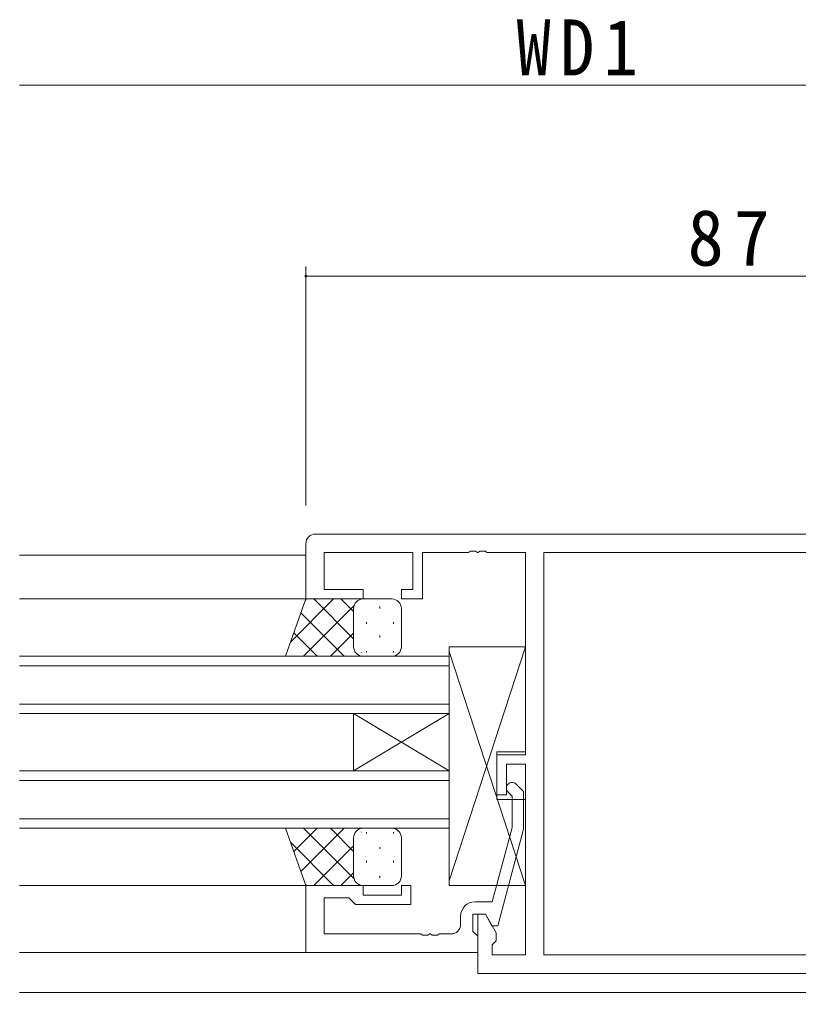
# Model space of a CAD drawing. Units: millimetres, scale not verified. Extents: x -841 to 292, y -594 to 212.
# Drawn here: x -163.8 to -82.2, y -93.7 to 8.2 of the extents above; entities that cross this region are included whole.
import ezdxf

# ---------------------------------------------------------------- set-up
doc = ezdxf.new("R2010")
doc.units = ezdxf.units.MM
doc.header["$LTSCALE"] = 2
for name, color, linetype, lineweight in [('0-3_YKK_11', 7, 'Continuous', 9), ('0-4_YKK_12', 2, 'Continuous', 9), ('0-5_YKK_13', 4, 'Continuous', 9), ('0-6_YKK_D', 6, 'Continuous', 9)]:
    doc.layers.add(name, color=color, linetype=linetype, lineweight=lineweight)
doc.styles.add('ＭＳ ゴシック', font='')
doc.styles.get('ＭＳ ゴシック').set_extended_font_data('MS Gothic')

msp = doc.modelspace()

# ---------------------------------------------------------------- linework, layer by layer
at = {"layer": '0-3_YKK_11'}
for p, q in [((-46.76, -45.706), (-132.76, -45.706)), ((-133.76, -46.706), (-133.76, -52.506)), ((-131.83, -47.636), (-122.56, -47.636)), ((-131.83, -51.506), (-131.83, -47.636)), ((-122.56, -47.636), (-122.56, -51.506)), ((-121.56, -47.636), (-116.718, -47.636)), ((-121.56, -52.506), (-121.56, -47.636)), ((-116.718, -47.636), (-116.535, -47.516)), ((-116.535, -47.516), (-115.985, -47.516)), ((-115.985, -47.516), (-115.802, -47.636)), ((-115.802, -47.636), (-115.718, -47.636)), ((-115.718, -47.636), (-115.535, -47.516)), ((-115.535, -47.516), (-114.985, -47.516)), ((-114.985, -47.516), (-114.802, -47.636)), ((-114.802, -47.636), (-110.76, -47.636)), ((-110.76, -47.636), (-110.76, -68.807)), ((-52.39, -47.636), (-108.83, -47.636)), ((-108.83, -47.636), (-108.83, -89.776)), ((-52.39, -47.636), (-108.83, -47.636)), ((-127.76, -51.506), (-131.83, -51.506)), ((-127.76, -52.506), (-127.76, -51.506)), ((-123.76, -51.506), (-123.76, -52.506)), ((-122.56, -51.506), (-123.76, -51.506)), ((-133.76, -52.506), (-127.76, -52.506)), ((-123.76, -52.506), (-121.56, -52.506)), ((-113.76, -68.807), (-113.76, -73.006)), ((-110.76, -68.807), (-113.76, -68.807)), ((-112.76, -69.807), (-110.76, -69.807)), ((-112.76, -73.006), (-112.76, -69.807)), ((-110.76, -69.807), (-110.76, -89.776)), ((-111.736, -71.882), (-110.96, -72.658)), ((-113.76, -73.006), (-112.76, -73.006)), ((-112.16, -73.155), (-112.584, -72.731)), ((-112.16, -76.445), (-112.16, -73.155)), ((-110.96, -72.658), (-110.96, -76.603)), ((-114.24, -84.207), (-112.16, -76.445)), ((-110.96, -76.603), (-113.667, -86.707)), ((-133.76, -82.506), (-127.76, -82.506)), ((-133.76, -89.506), (-133.76, -82.506)), ((-127.76, -82.506), (-127.76, -83.506)), ((-123.76, -82.506), (-122.76, -82.506)), ((-123.76, -83.506), (-123.76, -82.506)), ((-122.76, -82.506), (-122.76, -84.507)), ((-127.76, -83.506), (-123.76, -83.506)), ((-131.83, -83.806), (-131.83, -87.576)), ((-129.26, -83.806), (-131.83, -83.806)), ((-129.06, -84.006), (-129.26, -83.806)), ((-128.56, -84.507), (-129.06, -84.006)), ((-122.76, -84.507), (-128.56, -84.507)), ((-116.06, -84.207), (-114.24, -84.207)), ((-116.26, -85.506), (-116.26, -87.306)), ((-114.96, -85.506), (-116.26, -85.506)), ((-115.76, -85.506), (-115.76, -91.707)), ((-114.96, -85.506), (-115.76, -85.506)), ((-113.83, -87.464), (-114.96, -85.506)), ((-114.267, -86.707), (-114.96, -85.506)), ((-117.56, -86.576), (-117.56, -85.706)), ((-131.83, -87.576), (-121.718, -87.576)), ((-121.718, -87.576), (-121.535, -87.696)), ((-120.985, -87.696), (-120.802, -87.576)), ((-120.802, -87.576), (-120.718, -87.576)), ((-120.718, -87.576), (-120.535, -87.696)), ((-119.985, -87.696), (-119.802, -87.576)), ((-119.802, -87.576), (-118.56, -87.576)), ((-116.26, -87.306), (-116.06, -87.506)), ((-116.06, -87.506), (-115.76, -87.806)), ((-113.667, -86.707), (-114.267, -86.707)), ((-113.83, -88.276), (-113.83, -87.464)), ((-121.535, -87.696), (-120.985, -87.696)), ((-120.535, -87.696), (-119.985, -87.696)), ((-115.76, -87.806), (-115.76, -89.506)), ((-114.26, -88.707), (-113.83, -88.276)), ((-115.76, -89.506), (-133.76, -89.506)), ((-114.26, -89.776), (-114.26, -88.707)), ((-110.76, -89.776), (-114.26, -89.776)), ((-108.83, -89.776), (-52.39, -89.776)), ((-115.76, -91.707), (-48.26, -91.707))]:
    msp.add_line(p, q, dxfattribs=at)
for centre, radius, start, end in [((-132.76, -46.706), 1, 90, 179.99998), ((-112.16, -72.306), 0.6, 44.99998, 225), ((-116.06, -85.706), 1.5, 90, 179.99998), ((-118.56, -86.576), 1, 270, 359.99998)]:
    msp.add_arc(centre, radius, start, end, dxfattribs=at)
at = {"layer": '0-4_YKK_12'}
for p, q in [((-133.76, -47.906), (-163.76, -47.906)), ((-163.76, -52.506), (-133.76, -52.506)), ((-118.76, -58.507), (-163.76, -58.507)), ((-118.76, -64.506), (-118.76, -58.507)), ((-163.76, -59.506), (-118.76, -59.506)), ((-118.76, -63.506), (-163.76, -63.506)), ((-163.76, -64.506), (-118.76, -64.506)), ((-118.76, -70.506), (-128.76, -64.506)), ((-118.76, -64.506), (-128.76, -70.506)), ((-128.76, -64.506), (-128.76, -70.506)), ((-118.76, -64.506), (-118.76, -70.506)), ((-118.76, -70.506), (-163.76, -70.506)), ((-118.76, -76.506), (-118.76, -70.506)), ((-163.76, -71.506), (-118.76, -71.506)), ((-118.76, -75.506), (-163.76, -75.506)), ((-163.76, -76.506), (-118.76, -76.506)), ((-163.76, -82.506), (-133.76, -82.506)), ((-133.76, -89.506), (-163.76, -89.506)), ((-53.761, -93.706), (-163.76, -93.706))]:
    msp.add_line(p, q, dxfattribs=at)
at = {"layer": '0-5_YKK_13'}
for p, q in [((-135.903, -58.507), (-133.76, -52.506)), ((-130.851, -52.506), (-135.376, -57.031)), ((-133.68, -52.506), (-133.805, -52.631)), ((-133.76, -52.506), (-127.76, -52.506)), ((-128.76, -56.664), (-132.917, -52.506)), ((-128.76, -53.835), (-130.089, -52.506)), ((-128.023, -52.506), (-128.073, -52.557)), ((-127.76, -52.506), (-124.76, -52.506)), ((-129.745, -58.507), (-134.282, -53.97)), ((-128.71, -53.193), (-134.023, -58.507)), ((-128.76, -57.506), (-128.76, -53.506)), ((-128.76, -53.506), (-128.76, -57.506)), ((-126.011, -53.51), (-126.011, -53.31)), ((-123.76, -57.506), (-123.76, -53.506)), ((-127.426, -55.125), (-127.426, -54.925)), ((-124.596, -55.125), (-124.596, -54.925)), ((-132.574, -58.507), (-135.027, -56.054)), ((-128.76, -56.072), (-131.194, -58.507)), ((-126.011, -56.54), (-126.011, -56.34)), ((-127.426, -58.107), (-127.426, -57.955)), ((-124.596, -58.093), (-124.596, -57.955)), ((-110.76, -57.506), (-118.76, -82.006)), ((-118.76, -57.506), (-110.76, -57.506)), ((-118.76, -82.506), (-118.76, -57.506)), ((-118.76, -58.007), (-110.76, -82.506)), ((-118.76, -82.006), (-118.76, -58.007)), ((-110.76, -57.506), (-110.76, -68.506)), ((-135.903, -58.507), (-127.76, -58.507)), ((-127.948, -58.089), (-127.966, -58.107)), ((-127.76, -58.507), (-124.76, -58.507)), ((-113.76, -68.506), (-113.76, -73.506)), ((-110.76, -68.506), (-113.76, -68.506)), ((-113.76, -73.506), (-110.76, -73.506)), ((-110.76, -73.506), (-110.76, -82.506)), ((-135.903, -76.506), (-127.76, -76.507)), ((-135.903, -76.506), (-133.76, -82.506)), ((-132.574, -76.506), (-135.027, -78.959)), ((-129.745, -76.506), (-134.282, -81.043)), ((-128.71, -81.82), (-134.023, -76.506)), ((-128.76, -78.941), (-131.194, -76.506)), ((-127.948, -76.924), (-127.966, -76.906)), ((-127.76, -76.507), (-124.76, -76.507)), ((-127.426, -76.906), (-127.426, -77.058)), ((-124.596, -76.92), (-124.596, -77.058)), ((-130.851, -82.506), (-135.376, -77.982)), ((-128.76, -78.349), (-132.917, -82.506)), ((-128.76, -77.507), (-128.76, -81.507)), ((-128.76, -81.507), (-128.76, -77.906)), ((-123.76, -77.507), (-123.76, -81.507)), ((-126.011, -78.473), (-126.011, -78.673)), ((-127.426, -79.888), (-127.426, -80.088)), ((-124.596, -79.888), (-124.596, -80.088)), ((-128.76, -81.178), (-130.089, -82.506)), ((-133.68, -82.506), (-133.805, -82.382)), ((-133.76, -82.506), (-127.76, -82.506)), ((-128.023, -82.506), (-128.073, -82.456)), ((-127.76, -82.506), (-124.76, -82.506)), ((-126.011, -81.503), (-126.011, -81.703)), ((-110.76, -82.506), (-118.76, -82.506))]:
    msp.add_line(p, q, dxfattribs=at)
for centre, start, end in [((-127.76, -53.506), 90, 180), ((-127.76, -53.506), 90.00009, 180), ((-124.76, -53.506), 0, 90), ((-127.76, -57.506), 180, 270), ((-124.76, -57.506), 270, 0), ((-127.76, -77.507), 90, 180), ((-124.76, -77.507), 0, 90), ((-127.76, -81.507), 180, 270), ((-127.76, -81.507), 180, 269.99989), ((-124.76, -81.507), 270, 0)]:
    msp.add_arc(centre, 1, start, end, dxfattribs=at)
at = {"layer": '0-6_YKK_D'}
for p, q in [((-48.76, 1.294), (-163.76, 1.294)), ((-133.76, -42.706), (-133.76, -17.706)), ((-46.76, -18.706), (-133.76, -18.706))]:
    msp.add_line(p, q, dxfattribs=at)
for start, end in [(0, 180), (180, 0)]:
    msp.add_arc((-133.76, -18.706), 0.106, start, end, dxfattribs=at)

# ---------------------------------------------------------------- texts
at = {"layer": '0-6_YKK_D', "color": 7, "char_height": 5.865, "attachment_point": 7, "style": 'ＭＳ ゴシック'}
for s, insert in [('\\T1.27;\\W0.9;WD1', (-111.7, 2.294)), ('\\T1.27;\\W0.95;87', (-93.78, -17.706))]:
    msp.add_mtext(s, dxfattribs=dict(at, insert=insert))

doc.saveas('drawing.dxf')
